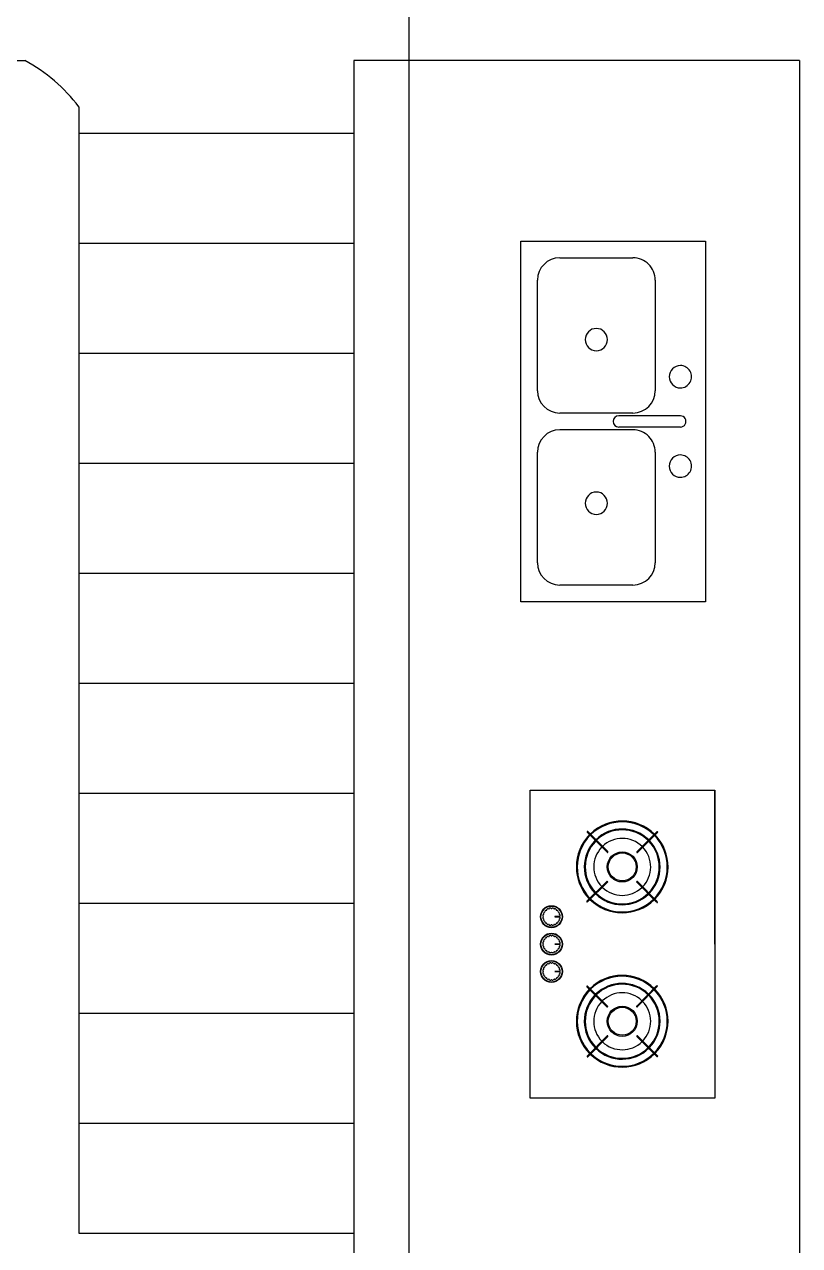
# Model space of a CAD drawing. Extents: x -45.7 to -14.1, y -192.9 to -169.
# Drawn here: x -34.377 to -32.968, y -174.233 to -172.013 of the extents above; entities that cross this region are included whole.
import ezdxf

# ---------------------------------------------------------------- set-up
doc = ezdxf.new("R2010")
doc.units = 0
for name, color, linetype in [('CB- NET THAY-', 7, 'Continuous'), ('CB-DUONGDI', 7, 'Continuous'), ('CB-Truc.0.05', 7, 'Continuous'), ('CB-VDung0.05', 7, 'Continuous'), ('dat cay cn', 7, 'Continuous'), ('Level 2', 7, 'Continuous')]:
    doc.layers.add(name, color=color, linetype=linetype)

# ---------------------------------------------------------------- blocks, each defined once
blk = doc.blocks.new('CTA - CHẬU RỬA - CHẬU RỬA-6368969-MB KIẾN TRÚC TẦNG 1')
at = {"layer": 'CB- NET THAY-'}
for p, q in [((-3.054, 1.696), (-0.542, 1.696)), ((0.855, 1.696), (3.368, 1.696)), ((-3.562, -0.472), (-3.562, 1.188)), ((-0.034, -0.472), (-0.034, 1.188)), ((0.347, -0.472), (0.347, 1.188)), ((3.876, 1.188), (3.876, -0.472)), ((0.03, -1.552), (0.03, -0.15)), ((0.284, -1.552), (0.284, -0.15)), ((-0.542, -0.98), (-3.054, -0.98)), ((3.368, -0.98), (0.855, -0.98))]:
    blk.add_line(p, q, dxfattribs=at)
for centre, radius, start, end in [((-3.054, 1.188), 0.508, 90, 180), ((-0.542, 1.188), 0.508, 360, 90), ((0.855, 1.188), 0.508, 90, 180), ((3.368, 1.188), 0.508, 360, 90), ((-1.703, 0.358), 0.254, 0, 180), ((2.016, 0.358), 0.254, 0, 180), ((-1.703, 0.358), 0.254, 180, 360), ((2.016, 0.358), 0.254, 180, 360), ((0.157, -0.15), 0.127, 360, 180), ((-3.054, -0.472), 0.508, 180, 270), ((-0.542, -0.472), 0.508, 270, 0), ((0.855, -0.472), 0.508, 180, 270), ((3.368, -0.472), 0.508, 270, 0), ((-0.859, -1.552), 0.254, 0, 180), ((1.173, -1.552), 0.254, 360, 180), ((-0.859, -1.552), 0.254, 180, 0), ((0.157, -1.552), 0.127, 180, 0), ((1.173, -1.552), 0.254, 180, 0)]:
    blk.add_arc(centre, radius, start, end, dxfattribs=at)

msp = doc.modelspace()

# ---------------------------------------------------------------- linework, layer by layer
at = {"layer": 'CB-DUONGDI'}
for p, q in [((-33.4747, -173.0624), (-33.4747, -172.4064)), ((-33.4747, -172.4064), (-33.1387, -172.4064)), ((-33.1387, -172.4064), (-33.1387, -173.0624)), ((-33.1387, -173.0624), (-33.4747, -173.0624))]:
    msp.add_line(p, q, dxfattribs=at)
at = {"layer": 'CB-Truc.0.05'}
for p, q in [((-33.4578, -173.4047), (-33.1218, -173.4047)), ((-33.4578, -173.9647), (-33.4578, -173.4047)), ((-33.1218, -173.6847), (-33.1218, -173.4047)), ((-33.1218, -173.4047), (-33.1218, -173.9647)), ((-33.354, -173.4811), (-33.3177, -173.5177)), ((-33.3528, -173.4799), (-33.3166, -173.5165)), ((-33.227, -173.4805), (-33.2636, -173.5168)), ((-33.2259, -173.4817), (-33.2625, -173.5179)), ((-33.3546, -173.6069), (-33.318, -173.5706)), ((-33.3534, -173.608), (-33.3168, -173.5718)), ((-33.2276, -173.6086), (-33.2639, -173.572)), ((-33.2265, -173.6075), (-33.2627, -173.5709)), ((-33.404, -173.6347), (-33.4126, -173.6347)), ((-33.4126, -173.6347), (-33.4126, -173.6349)), ((-33.4126, -173.6349), (-33.404, -173.6349)), ((-33.404, -173.6349), (-33.404, -173.6347)), ((-33.404, -173.6845), (-33.4126, -173.6845)), ((-33.4126, -173.6845), (-33.4126, -173.6848)), ((-33.4126, -173.6848), (-33.404, -173.6848)), ((-33.404, -173.6848), (-33.404, -173.6845)), ((-33.4126, -173.7344), (-33.404, -173.7344)), ((-33.4126, -173.7346), (-33.4126, -173.7344)), ((-33.404, -173.7346), (-33.4126, -173.7346)), ((-33.404, -173.7344), (-33.404, -173.7346)), ((-33.3546, -173.7624), (-33.318, -173.7987)), ((-33.3534, -173.7613), (-33.3168, -173.7976)), ((-33.2276, -173.7607), (-33.2639, -173.7973)), ((-33.2265, -173.7618), (-33.2627, -173.7984)), ((-33.354, -173.8883), (-33.3177, -173.8517)), ((-33.3528, -173.8894), (-33.3166, -173.8528)), ((-33.227, -173.8888), (-33.2636, -173.8525)), ((-33.2259, -173.8877), (-33.2625, -173.8514)), ((-33.1218, -173.9647), (-33.4578, -173.9647))]:
    msp.add_line(p, q, dxfattribs=at)
for centre, radius in [((-33.2902, -173.5443), 0.0274), ((-33.2902, -173.5443), 0.0254), ((-33.4188, -173.6348), 0.02), ((-33.4188, -173.6348), 0.0192), ((-33.4188, -173.6847), 0.02), ((-33.4188, -173.6847), 0.0192), ((-33.4188, -173.7345), 0.02), ((-33.4188, -173.7345), 0.0192), ((-33.2902, -173.825), 0.0274), ((-33.2902, -173.825), 0.0254)]:
    msp.add_circle(centre, radius, dxfattribs=at)
for centre, radius, start, end in [((-33.2902, -173.5443), 0.0834, 45.2825, 134.1827), ((-33.2902, -173.5443), 0.0818, 45.2927, 134.1724), ((-33.2902, -173.5443), 0.0834, 135.2825, 224.1827), ((-33.2902, -173.5443), 0.0818, 135.2927, 224.1724), ((-33.3534, -173.4805), 0.0008, 44.7326, 224.7326), ((-33.2902, -173.5443), 0.0689, 45.3983, 134.0668), ((-33.2902, -173.5443), 0.0673, 45.4134, 134.0517), ((-33.2902, -173.5443), 0.0518, 45.5472, 133.918), ((-33.2902, -173.5443), 0.0818, 315.2927, 44.1724), ((-33.2902, -173.5443), 0.0834, 315.2825, 44.1827), ((-33.2265, -173.4811), 0.0008, 314.7326, 134.7326), ((-33.2902, -173.5443), 0.0689, 135.3983, 224.0668), ((-33.2902, -173.5443), 0.0673, 135.4134, 224.0517), ((-33.2902, -173.5443), 0.0518, 135.5472, 223.918), ((-33.2902, -173.5443), 0.0518, 315.5472, 43.918), ((-33.2902, -173.5443), 0.0673, 315.4134, 44.0517), ((-33.2902, -173.5443), 0.0689, 315.3983, 44.0668), ((-33.3171, -173.5171), 0.0008, 224.7326, 44.7326), ((-33.2631, -173.5173), 0.0008, 134.7326, 314.7326), ((-33.2902, -173.5443), 0.0518, 225.5472, 313.918), ((-33.3174, -173.5712), 0.0008, 314.7326, 134.7326), ((-33.2633, -173.5714), 0.0008, 44.7326, 224.7326), ((-33.2902, -173.5443), 0.0834, 225.2825, 314.1827), ((-33.2902, -173.5443), 0.0818, 225.2927, 314.1724), ((-33.2902, -173.5443), 0.0689, 225.3983, 314.0668), ((-33.2902, -173.5443), 0.0673, 225.4134, 314.0517), ((-33.4315, -173.6255), 0.000959, 235.7478, 52.2522), ((-33.4188, -173.6348), 0.0157, 129.4957, 140.5043), ((-33.428, -173.6221), 0.000959, 217.7478, 34.2522), ((-33.4188, -173.6348), 0.0157, 111.4957, 122.5043), ((-33.4236, -173.6198), 0.000959, 199.7478, 16.2522), ((-33.4188, -173.6348), 0.0157, 93.4957, 104.5043), ((-33.4188, -173.6191), 0.000959, 181.7478, 358.2522), ((-33.4188, -173.6348), 0.0157, 75.4957, 86.5043), ((-33.4139, -173.6198), 0.000959, 163.7478, 340.2522), ((-33.4188, -173.6348), 0.0157, 57.4957, 68.5043), ((-33.4095, -173.6221), 0.000959, 145.7478, 322.2522), ((-33.4188, -173.6348), 0.0157, 39.4957, 50.5043), ((-33.406, -173.6255), 0.000959, 127.7478, 304.2522), ((-33.354, -173.6074), 0.0008, 134.7326, 314.7326), ((-33.2269, -173.6082), 0.0008, 225.2674, 45.2674), ((-33.4188, -173.6348), 0.0157, 165.4957, 176.5043), ((-33.4345, -173.6348), 0.000959, 271.7478, 88.2522), ((-33.4188, -173.6348), 0.0157, 183.4957, 194.5043), ((-33.4337, -173.6299), 0.000959, 253.7478, 70.2522), ((-33.4337, -173.6396), 0.000959, 289.7478, 106.2522), ((-33.4188, -173.6348), 0.0157, 147.4957, 158.5043), ((-33.4188, -173.6348), 0.0157, 201.4957, 212.5043), ((-33.4315, -173.644), 0.000959, 307.7478, 124.2522), ((-33.4188, -173.6348), 0.0157, 219.4957, 230.5043), ((-33.428, -173.6475), 0.000959, 325.7478, 142.2522), ((-33.4188, -173.6348), 0.0157, 237.4957, 248.5043), ((-33.4188, -173.6348), 0.0157, 291.4957, 302.5043), ((-33.4095, -173.6475), 0.000959, 37.7478, 214.2522), ((-33.4188, -173.6348), 0.0157, 309.4957, 320.5043), ((-33.406, -173.644), 0.000959, 55.7478, 232.2522), ((-33.4188, -173.6348), 0.0157, 21.4957, 32.5043), ((-33.4188, -173.6348), 0.0157, 327.4957, 338.5043), ((-33.4038, -173.6299), 0.000959, 109.7478, 286.2522), ((-33.4038, -173.6396), 0.000959, 73.7478, 250.2522), ((-33.403, -173.6348), 0.000959, 91.7478, 268.2522), ((-33.4188, -173.6348), 0.0157, 3.4957, 14.5043), ((-33.4188, -173.6348), 0.0157, 345.4957, 356.5043), ((-33.4188, -173.6847), 0.0157, 111.4957, 122.5043), ((-33.4236, -173.6497), 0.000959, 343.7478, 160.2522), ((-33.4236, -173.6697), 0.000959, 199.7478, 16.2522), ((-33.4188, -173.6348), 0.0157, 255.4957, 266.5043), ((-33.4188, -173.6847), 0.0157, 93.4957, 104.5043), ((-33.4188, -173.6505), 0.000959, 1.7478, 178.2522), ((-33.4188, -173.6689), 0.000959, 181.7478, 358.2522), ((-33.4188, -173.6348), 0.0157, 273.4957, 284.5043), ((-33.4188, -173.6847), 0.0157, 75.4957, 86.5043), ((-33.4139, -173.6497), 0.000959, 19.7478, 196.2522), ((-33.4139, -173.6697), 0.000959, 163.7478, 340.2522), ((-33.4188, -173.6847), 0.0157, 57.4957, 68.5043), ((-33.4188, -173.6847), 0.0157, 165.4957, 176.5043), ((-33.4345, -173.6847), 0.000959, 271.7478, 88.2522), ((-33.4188, -173.6847), 0.0157, 183.4957, 194.5043), ((-33.4337, -173.6798), 0.000959, 253.7478, 70.2522), ((-33.4337, -173.6895), 0.000959, 289.7478, 106.2522), ((-33.4188, -173.6847), 0.0157, 147.4957, 158.5043), ((-33.4188, -173.6847), 0.0157, 201.4957, 212.5043), ((-33.4315, -173.6754), 0.000959, 235.7478, 52.2522), ((-33.4188, -173.6847), 0.0157, 129.4957, 140.5043), ((-33.428, -173.6719), 0.000959, 217.7478, 34.2522), ((-33.4095, -173.6719), 0.000959, 145.7478, 322.2522), ((-33.4188, -173.6847), 0.0157, 39.4957, 50.5043), ((-33.406, -173.6754), 0.000959, 127.7478, 304.2522), ((-33.4188, -173.6847), 0.0157, 21.4957, 32.5043), ((-33.4188, -173.6847), 0.0157, 327.4957, 338.5043), ((-33.4038, -173.6798), 0.000959, 109.7478, 286.2522), ((-33.4038, -173.6895), 0.000959, 73.7478, 250.2522), ((-33.403, -173.6847), 0.000959, 91.7478, 268.2522), ((-33.4188, -173.6847), 0.0157, 3.4957, 14.5043), ((-33.4188, -173.6847), 0.0157, 345.4957, 356.5043), ((-33.4315, -173.6939), 0.000959, 307.7478, 124.2522), ((-33.4188, -173.6847), 0.0157, 219.4957, 230.5043), ((-33.428, -173.6974), 0.000959, 325.7478, 142.2522), ((-33.4188, -173.6847), 0.0157, 237.4957, 248.5043), ((-33.4236, -173.6996), 0.000959, 343.7478, 160.2522), ((-33.4188, -173.6847), 0.0157, 255.4957, 266.5043), ((-33.4188, -173.7004), 0.000959, 1.7478, 178.2522), ((-33.4188, -173.6847), 0.0157, 273.4957, 284.5043), ((-33.4139, -173.6996), 0.000959, 19.7478, 196.2522), ((-33.4188, -173.6847), 0.0157, 291.4957, 302.5043), ((-33.4095, -173.6974), 0.000959, 37.7478, 214.2522), ((-33.4188, -173.6847), 0.0157, 309.4957, 320.5043), ((-33.406, -173.6939), 0.000959, 55.7478, 232.2522), ((-33.4188, -173.7345), 0.0157, 165.4957, 176.5043), ((-33.4345, -173.7345), 0.000959, 271.7478, 88.2522), ((-33.4188, -173.7345), 0.0157, 183.4957, 194.5043), ((-33.4337, -173.7297), 0.000959, 253.7478, 70.2522), ((-33.4188, -173.7345), 0.0157, 147.4957, 158.5043), ((-33.4315, -173.7253), 0.000959, 235.7478, 52.2522), ((-33.4188, -173.7345), 0.0157, 129.4957, 140.5043), ((-33.428, -173.7218), 0.000959, 217.7478, 34.2522), ((-33.4188, -173.7345), 0.0157, 111.4957, 122.5043), ((-33.4236, -173.7196), 0.000959, 199.7478, 16.2522), ((-33.4188, -173.7345), 0.0157, 93.4957, 104.5043), ((-33.4188, -173.7188), 0.000959, 181.7478, 358.2522), ((-33.4188, -173.7345), 0.0157, 75.4957, 86.5043), ((-33.4139, -173.7196), 0.000959, 163.7478, 340.2522), ((-33.4188, -173.7345), 0.0157, 57.4957, 68.5043), ((-33.4095, -173.7218), 0.000959, 145.7478, 322.2522), ((-33.4188, -173.7345), 0.0157, 39.4957, 50.5043), ((-33.406, -173.7253), 0.000959, 127.7478, 304.2522), ((-33.4188, -173.7345), 0.0157, 21.4957, 32.5043), ((-33.4038, -173.7297), 0.000959, 109.7478, 286.2522), ((-33.403, -173.7345), 0.000959, 91.7478, 268.2522), ((-33.4188, -173.7345), 0.0157, 3.4957, 14.5043), ((-33.4188, -173.7345), 0.0157, 345.4957, 356.5043), ((-33.4337, -173.7394), 0.000959, 289.7478, 106.2522), ((-33.4188, -173.7345), 0.0157, 201.4957, 212.5043), ((-33.4315, -173.7438), 0.000959, 307.7478, 124.2522), ((-33.4188, -173.7345), 0.0157, 219.4957, 230.5043), ((-33.428, -173.7472), 0.000959, 325.7478, 142.2522), ((-33.4188, -173.7345), 0.0157, 237.4957, 248.5043), ((-33.4236, -173.7495), 0.000959, 343.7478, 160.2522), ((-33.4188, -173.7345), 0.0157, 255.4957, 266.5043), ((-33.4188, -173.7502), 0.000959, 1.7478, 178.2522), ((-33.4188, -173.7345), 0.0157, 273.4957, 284.5043), ((-33.4139, -173.7495), 0.000959, 19.7478, 196.2522), ((-33.4188, -173.7345), 0.0157, 291.4957, 302.5043), ((-33.4095, -173.7472), 0.000959, 37.7478, 214.2522), ((-33.4188, -173.7345), 0.0157, 309.4957, 320.5043), ((-33.406, -173.7438), 0.000959, 55.7478, 232.2522), ((-33.4188, -173.7345), 0.0157, 327.4957, 338.5043), ((-33.4038, -173.7394), 0.000959, 73.7478, 250.2522), ((-33.2902, -173.825), 0.0834, 45.8173, 134.7175), ((-33.2902, -173.825), 0.0818, 45.8276, 134.7073), ((-33.2902, -173.825), 0.0689, 45.9332, 134.6017), ((-33.2902, -173.825), 0.0673, 45.9483, 134.5866), ((-33.2902, -173.825), 0.0834, 135.8173, 224.7175), ((-33.2902, -173.825), 0.0818, 135.8276, 224.7073), ((-33.2902, -173.825), 0.0689, 135.9332, 224.6017), ((-33.2902, -173.825), 0.0673, 135.9483, 224.5866), ((-33.354, -173.7619), 0.0008, 45.2674, 225.2674), ((-33.2902, -173.825), 0.0518, 46.082, 134.4528), ((-33.2902, -173.825), 0.0673, 315.9483, 44.5866), ((-33.2902, -173.825), 0.0689, 315.9332, 44.6017), ((-33.2902, -173.825), 0.0818, 315.8276, 44.7073), ((-33.2902, -173.825), 0.0834, 315.8173, 44.7175), ((-33.227, -173.7613), 0.0008, 315.2674, 135.2674), ((-33.2902, -173.825), 0.0518, 136.082, 224.4528), ((-33.3174, -173.7981), 0.0008, 225.2674, 45.2674), ((-33.2633, -173.7979), 0.0008, 135.2674, 315.2674), ((-33.2902, -173.825), 0.0518, 316.082, 44.4528), ((-33.2902, -173.825), 0.0518, 226.082, 314.4528), ((-33.3171, -173.8522), 0.0008, 315.2674, 135.2674), ((-33.2631, -173.852), 0.0008, 45.2674, 225.2674), ((-33.3534, -173.8888), 0.0008, 135.2674, 315.2674), ((-33.2902, -173.825), 0.0834, 225.8173, 314.7175), ((-33.2902, -173.825), 0.0818, 225.8276, 314.7073), ((-33.2902, -173.825), 0.0689, 225.9332, 314.6017), ((-33.2902, -173.825), 0.0673, 225.9483, 314.5866), ((-33.2265, -173.8882), 0.0008, 225.2674, 45.2674)]:
    msp.add_arc(centre, radius, start, end, dxfattribs=at)
at = {"layer": 'CB-VDung0.05'}
msp.add_line((-33.6778, -169.7656), (-33.6778, -178.863), dxfattribs=at)
at = {"layer": 'dat cay cn'}
for p, q in [((-32.9678, -172.0784), (-32.9678, -174.824)), ((-34.2778, -172.2103), (-33.7778, -172.2103)), ((-34.2778, -172.4103), (-33.7778, -172.4103)), ((-34.2778, -172.6103), (-33.7778, -172.6103)), ((-34.2778, -172.8103), (-33.7778, -172.8103)), ((-34.2778, -173.0103), (-33.7778, -173.0103)), ((-34.2778, -173.2103), (-33.7778, -173.2103)), ((-34.2778, -173.4103), (-33.7778, -173.4103)), ((-34.2778, -173.6103), (-33.7778, -173.6103)), ((-34.2778, -173.8103), (-33.7778, -173.8103)), ((-34.2778, -174.0103), (-33.7778, -174.0103))]:
    msp.add_line(p, q, dxfattribs=at)
msp.add_arc((-34.5191, -172.3456), 0.3031, 37.2505, 61.8293, dxfattribs=at)
at = {"layer": 'Level 2'}
for p, q in [((-40.7778, -172.0784), (-34.376, -172.0784)), ((-32.9678, -172.0784), (-33.7778, -172.0784)), ((-33.7778, -172.0784), (-33.7778, -175.8503)), ((-34.2778, -172.1621), (-34.2778, -174.2103)), ((-34.2778, -174.2103), (-33.7778, -174.2103))]:
    msp.add_line(p, q, dxfattribs=at)

# ---------------------------------------------------------------- block references
at = {"layer": 'CB- NET THAY-', "xscale": 0.08, "yscale": 0.08, "rotation": 90.00000000063935}
msp.add_blockref('CTA - CHẬU RỬA - CHẬU RỬA-6368969-MB KIẾN TRÚC TẦNG 1', (-33.3086, -172.7469), dxfattribs=at)

doc.saveas('drawing.dxf')
